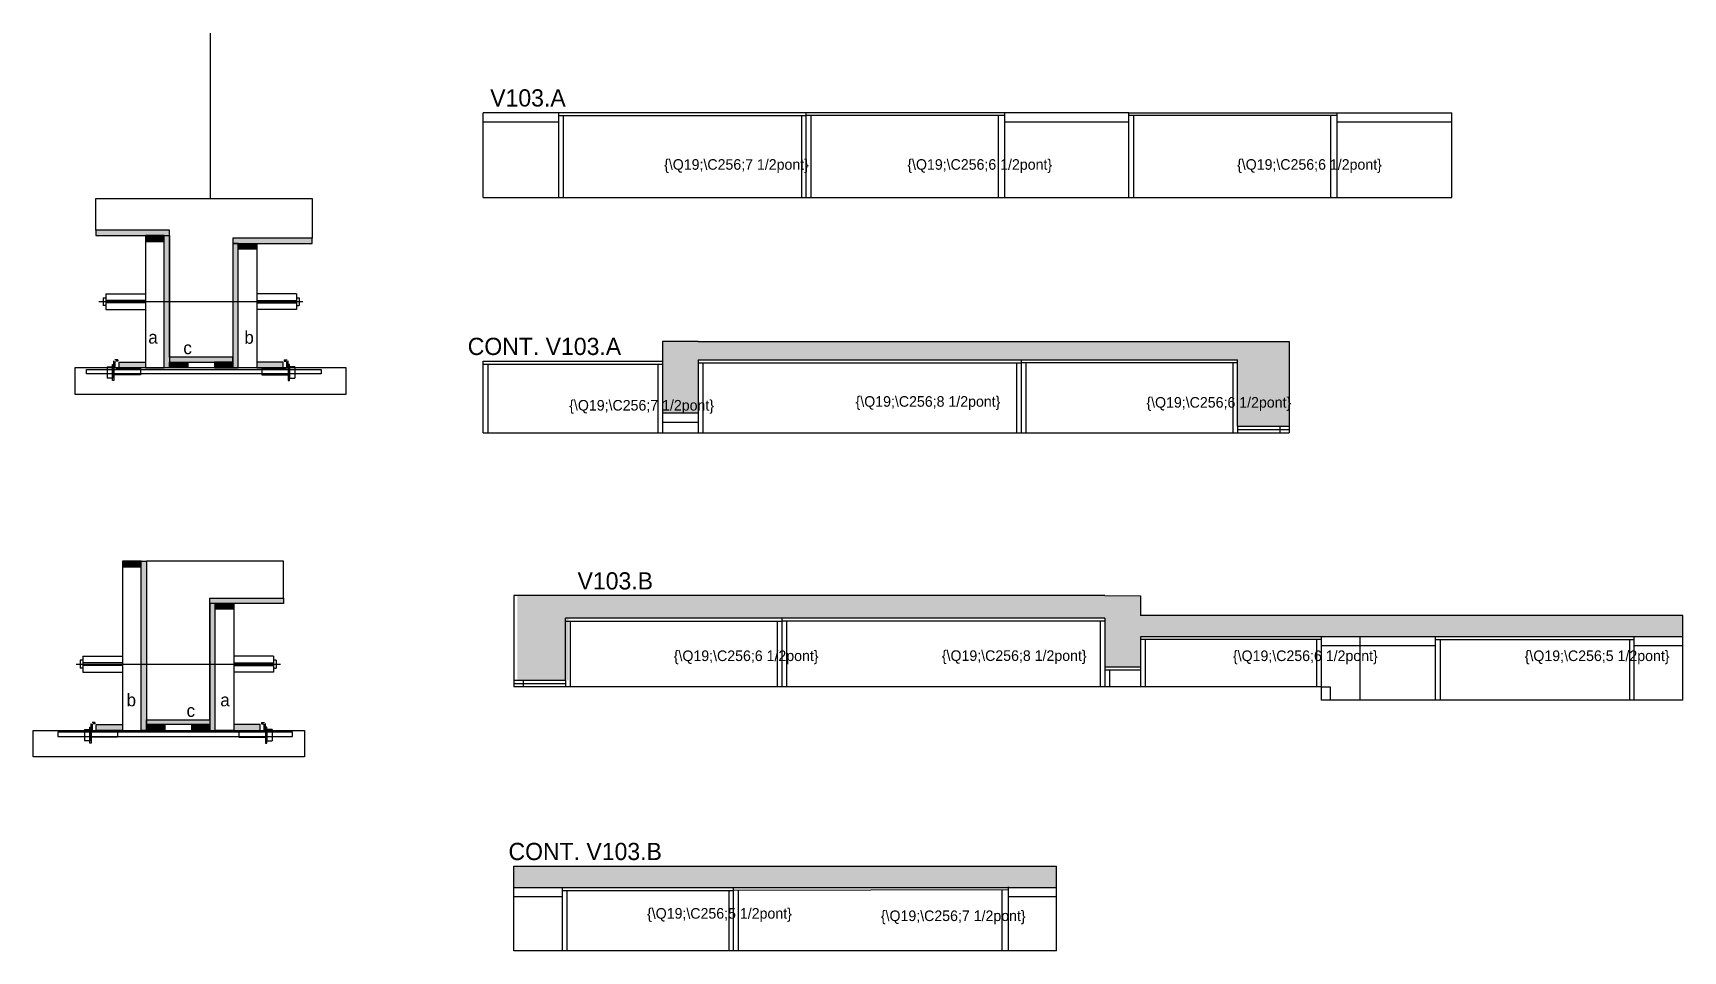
# Model space of a CAD drawing. Header units: metres. Extents: x 135 to 1382, y 15079 to 15773.
import ezdxf

# ---------------------------------------------------------------- set-up
doc = ezdxf.new("R2010")
doc.units = ezdxf.units.M
for name, color, linetype in [('barrote', 7, 'Continuous'), ('CONCRETO', 7, 'Continuous'), ('COTA', 7, 'Continuous'), ('detalhes', 7, 'Continuous'), ('Hachura', 7, 'Continuous'), ('Madeira', 7, 'Continuous'), ('Painéis', 7, 'Continuous'), ('presilha', 7, 'Continuous'), ('SARR_2.2x7', 7, 'Continuous'), ('SARR_3.5x7', 7, 'Continuous'), ('SARR_EDITAR', 7, 'Continuous'), ('SCO-___-LAJ', 7, 'Continuous'), ('TENSOR', 7, 'Continuous'), ('texto', 7, 'Continuous'), ('Texto Seção', 7, 'Continuous')]:
    doc.layers.add(name, color=color, linetype=linetype)

msp = doc.modelspace()

# ---------------------------------------------------------------- hatches: boundary and pattern name
at = {"layer": 'COTA'}
h = msp.add_hatch(color=7, dxfattribs=at)
h.dxf.hatch_style = 1
h.paths.add_polyline_path([(610.4, 15539.8), (610.4, 15485.8), (610.4, 15485.8), (637.4, 15485.8), (637.4, 15485.8), (637.4, 15525.8), (637.4, 15525.8), (1044.9, 15525.8), (1044.9, 15525.8), (1044.9, 15475.8), (1044.9, 15475.8), (1083.9, 15475.8), (1083.9, 15475.8), (1083.9, 15539.8), (1083.9, 15539.8), (637.4, 15539.8), (637.4, 15539.8), (610.4, 15539.8)])
h = msp.add_hatch(color=7, dxfattribs=at)
h.dxf.hatch_style = 1
h.paths.add_polyline_path([(539.6, 15330.6), (944.6, 15330.6), (944.6, 15330.6), (944.6, 15293.6), (944.6, 15293.6), (971.6, 15293.6), (971.6, 15293.6), (971.6, 15316.6), (971.6, 15316.6), (1381.6, 15316.6), (1381.6, 15316.6), (1381.6, 15332.6), (1381.6, 15332.6), (971.6, 15332.6), (971.6, 15332.6), (971.6, 15347.6), (971.6, 15347.6), (944.6, 15347.7), (944.6, 15347.7), (500.6, 15347.7), (500.6, 15347.7), (500.6, 15283.6), (500.6, 15283.6), (539.6, 15283.6), (539.6, 15283.6), (539.6, 15330.6)])
h = msp.add_hatch(color=7, dxfattribs=at)
h.dxf.hatch_style = 1
h.paths.add_polyline_path([(498.1, 15143.1), (908.1, 15143.1), (908.1, 15127.1), (498.1, 15127.1), (498.1, 15143.1)])
at = {"layer": 'Hachura'}
h = msp.add_hatch(color=7, dxfattribs=at)
h.dxf.hatch_style = 1
h.paths.add_polyline_path([(237.7, 15619.8), (237.7, 15623.8), (237.7, 15623.8), (182.1, 15623.8), (182.1, 15623.8), (182.1, 15619.8), (182.1, 15619.8), (237.7, 15619.8)])
h = msp.add_hatch(color=7, dxfattribs=at)
h.dxf.hatch_style = 1
h.paths.add_polyline_path([(233.7, 15615.4), (233.7, 15619.8), (233.7, 15619.8), (219.7, 15619.8), (219.7, 15619.8), (219.7, 15615.4), (219.7, 15615.4), (233.7, 15615.4)])
h = msp.add_hatch(color=7, dxfattribs=at)
h.dxf.hatch_style = 1
h.paths.add_polyline_path([(233.7, 15619.8), (237.7, 15619.8), (237.7, 15619.8), (237.7, 15519.8), (237.7, 15519.8), (233.7, 15519.8), (233.7, 15519.8), (233.7, 15619.8)])
h = msp.add_hatch(color=7, dxfattribs=at)
h.dxf.hatch_style = 1
h.paths.add_polyline_path([(345.7, 15613.8), (345.7, 15617.8), (345.7, 15617.8), (285.7, 15617.8), (285.7, 15617.8), (285.7, 15613.8), (285.7, 15613.8), (345.7, 15613.8)])
h = msp.add_hatch(color=7, dxfattribs=at)
h.dxf.hatch_style = 1
h.paths.add_polyline_path([(289.7, 15613.8), (285.7, 15613.8), (285.7, 15613.8), (285.7, 15519.8), (285.7, 15519.8), (289.7, 15519.8), (289.7, 15519.8), (289.7, 15613.8)])
h = msp.add_hatch(color=7, dxfattribs=at)
h.dxf.hatch_style = 1
h.paths.add_polyline_path([(289.7, 15609.4), (289.7, 15613.8), (289.7, 15613.8), (303.7, 15613.8), (303.7, 15613.8), (303.7, 15609.4), (303.7, 15609.4), (289.7, 15609.4)])
h = msp.add_hatch(color=7, dxfattribs=at)
h.dxf.hatch_style = 1
h.paths.add_polyline_path([(285.7, 15524.2), (285.7, 15527.8), (285.7, 15527.8), (237.7, 15527.8), (237.7, 15527.8), (237.7, 15524.2), (237.7, 15524.2), (285.7, 15524.2)])
h = msp.add_hatch(color=7, dxfattribs=at)
h.dxf.hatch_style = 1
h.paths.add_polyline_path([(199.7, 15519.8), (199.7, 15524.2), (199.7, 15524.2), (219.7, 15524.2), (219.7, 15524.2), (219.7, 15519.8), (219.7, 15519.8), (199.7, 15519.8)])
h = msp.add_hatch(color=7, dxfattribs=at)
h.dxf.hatch_style = 1
h.paths.add_polyline_path([(237.7, 15519.8), (237.7, 15524.2), (237.7, 15524.2), (251.7, 15524.2), (251.7, 15524.2), (251.7, 15519.8), (251.7, 15519.8), (237.7, 15519.8)])
h = msp.add_hatch(color=7, dxfattribs=at)
h.dxf.hatch_style = 1
h.paths.add_polyline_path([(285.7, 15519.8), (285.7, 15524.2), (285.7, 15524.2), (271.7, 15524.2), (271.7, 15524.2), (271.7, 15519.8), (271.7, 15519.8), (285.7, 15519.8)])
h = msp.add_hatch(color=7, dxfattribs=at)
h.dxf.hatch_style = 1
h.paths.add_polyline_path([(323.7, 15519.8), (323.7, 15524.2), (323.7, 15524.2), (303.7, 15524.2), (303.7, 15524.2), (303.7, 15519.8), (303.7, 15519.8), (323.7, 15519.8)])
h = msp.add_hatch(color=7, dxfattribs=at)
h.dxf.hatch_style = 1
h.paths.add_polyline_path([(216.4, 15369.4), (216.4, 15373.8), (216.4, 15373.8), (202.4, 15373.8), (202.4, 15373.8), (202.4, 15369.4), (202.4, 15369.4), (216.4, 15369.4)])
h = msp.add_hatch(color=7, dxfattribs=at)
h.dxf.hatch_style = 1
h.paths.add_polyline_path([(216.4, 15373.8), (220.4, 15373.8), (220.4, 15373.8), (220.4, 15245.8), (220.4, 15245.8), (216.4, 15245.8), (216.4, 15245.8), (216.4, 15373.8)])
h = msp.add_hatch(color=7, dxfattribs=at)
h.dxf.hatch_style = 1
h.paths.add_polyline_path([(272.4, 15345.8), (268.4, 15345.8), (268.4, 15345.8), (268.4, 15245.8), (268.4, 15245.8), (272.4, 15245.8), (272.4, 15245.8), (272.4, 15345.8)])
h = msp.add_hatch(color=7, dxfattribs=at)
h.dxf.hatch_style = 1
h.paths.add_polyline_path([(268.4, 15341.8), (268.4, 15345.8), (268.4, 15345.8), (324, 15345.8), (324, 15345.8), (324, 15341.8), (324, 15341.8), (268.4, 15341.8)])
h = msp.add_hatch(color=7, dxfattribs=at)
h.dxf.hatch_style = 1
h.paths.add_polyline_path([(272.4, 15337.4), (272.4, 15341.8), (272.4, 15341.8), (286.4, 15341.8), (286.4, 15341.8), (286.4, 15337.4), (286.4, 15337.4), (272.4, 15337.4)])
h = msp.add_hatch(color=7, dxfattribs=at)
h.dxf.hatch_style = 1
h.paths.add_polyline_path([(220.4, 15250.2), (220.4, 15253.8), (220.4, 15253.8), (268.4, 15253.8), (268.4, 15253.8), (268.4, 15250.2), (268.4, 15250.2), (220.4, 15250.2)])
h = msp.add_hatch(color=7, dxfattribs=at)
h.dxf.hatch_style = 1
h.paths.add_polyline_path([(182.4, 15245.8), (182.4, 15250.2), (182.4, 15250.2), (202.4, 15250.2), (202.4, 15250.2), (202.4, 15245.8), (202.4, 15245.8), (182.4, 15245.8)])
h = msp.add_hatch(color=7, dxfattribs=at)
h.dxf.hatch_style = 1
h.paths.add_polyline_path([(220.4, 15245.8), (220.4, 15250.2), (220.4, 15250.2), (234.4, 15250.2), (234.4, 15250.2), (234.4, 15245.8), (234.4, 15245.8), (220.4, 15245.8)])
h = msp.add_hatch(color=7, dxfattribs=at)
h.dxf.hatch_style = 1
h.paths.add_polyline_path([(268.4, 15245.8), (268.4, 15250.2), (268.4, 15250.2), (254.4, 15250.2), (254.4, 15250.2), (254.4, 15245.8), (254.4, 15245.8), (268.4, 15245.8)])
h = msp.add_hatch(color=7, dxfattribs=at)
h.dxf.hatch_style = 1
h.paths.add_polyline_path([(306.4, 15245.8), (306.4, 15250.2), (306.4, 15250.2), (286.4, 15250.2), (286.4, 15250.2), (286.4, 15245.8), (286.4, 15245.8), (306.4, 15245.8)])

# ---------------------------------------------------------------- linework, layer by layer
at = {"color": 7, "lineweight": 25}
for p, q in [((189.7, 15575.8), (189.7, 15563.8)), ((189.7, 15575.8), (219.7, 15575.8)), ((333.7, 15575.8), (303.7, 15575.8)), ((333.7, 15575.8), (333.7, 15563.8)), ((187.7, 15572.8), (187.7, 15566.8)), ((187.7, 15572.8), (189.7, 15572.8)), ((189.7, 15566.8), (187.7, 15566.8)), ((219.7, 15570.8), (189.7, 15570.8)), ((219.7, 15568.8), (189.7, 15568.8)), ((189.7, 15563.8), (219.7, 15563.8)), ((303.7, 15570.8), (333.7, 15570.8)), ((303.7, 15568.8), (333.7, 15568.8)), ((333.7, 15563.8), (303.7, 15563.8)), ((333.7, 15572.8), (335.7, 15572.8)), ((333.7, 15566.8), (335.7, 15566.8)), ((335.7, 15572.8), (335.7, 15566.8)), ((172.4, 15301.8), (172.4, 15289.8)), ((172.4, 15301.8), (202.4, 15301.8)), ((316.4, 15301.8), (286.4, 15301.8)), ((316.4, 15301.8), (316.4, 15289.8)), ((170.4, 15298.8), (170.4, 15292.8)), ((172.4, 15298.8), (170.4, 15298.8)), ((172.4, 15292.8), (170.4, 15292.8)), ((202.4, 15296.8), (172.4, 15296.8)), ((202.4, 15294.8), (172.4, 15294.8)), ((172.4, 15289.8), (202.4, 15289.8)), ((286.4, 15296.8), (316.4, 15296.8)), ((286.4, 15294.8), (316.4, 15294.8)), ((316.4, 15289.8), (286.4, 15289.8)), ((318.4, 15298.8), (316.4, 15298.8)), ((316.4, 15292.8), (318.4, 15292.8)), ((318.4, 15298.8), (318.4, 15292.8))]:
    msp.add_line(p, q, dxfattribs=at)
at = {"layer": 'barrote', "color": 7, "lineweight": 25}
for points in [[(166.2, 15499.8), (371.4, 15499.8), (371.4, 15519.8), (166.2, 15519.8)], [(339.8, 15225.8), (134.7, 15225.8), (134.7, 15245.8), (339.8, 15245.8)]]:
    msp.add_lwpolyline(points, close=True, dxfattribs=at)
at = {"layer": 'CONCRETO', "color": 7, "lineweight": 25}
for points in [[(182.1, 15623.8), (182.1, 15647.8), (345.7, 15647.8), (345.7, 15617.8), (285.7, 15617.8), (285.7, 15527.8), (237.7, 15527.8), (237.7, 15623.8)], [(324, 15345.8), (324, 15373.8), (220.4, 15373.8), (220.4, 15345.8), (220.4, 15345.8), (220.4, 15253.8), (268.4, 15253.8), (268.4, 15345.8)]]:
    msp.add_lwpolyline(points, close=True, dxfattribs=at)
at = {"layer": 'COTA', "color": 7, "lineweight": 25}
for p, q in [((637.4, 15539.8), (610.4, 15539.8)), ((610.4, 15539.8), (610.4, 15524.8)), ((637.4, 15539.8), (1083.9, 15539.8)), ((1083.9, 15539.8), (1083.9, 15475.8)), ((474.9, 15524.8), (474.9, 15524.8)), ((498.1, 15347.7), (498.1, 15283.6)), ((944.6, 15347.7), (498.1, 15347.7)), ((944.6, 15347.7), (971.6, 15347.6)), ((971.6, 15347.6), (971.6, 15332.6)), ((1381.6, 15332.6), (971.6, 15332.6)), ((1381.6, 15316.6), (1381.6, 15332.6)), ((498.1, 15127.1), (498.1, 15143.1)), ((498.1, 15143.1), (908.1, 15143.1)), ((908.1, 15127.1), (908.1, 15143.1))]:
    msp.add_line(p, q, dxfattribs=at)
at = {"layer": 'Defpoints', "color": 7, "lineweight": 25}
msp.add_line((268.9, 15647.8), (268.9, 15772.8), dxfattribs=at)
at = {"layer": 'Madeira', "color": 7, "lineweight": 25}
for points in [[(233.7, 15615.4), (233.7, 15619.8), (219.7, 15619.8), (219.7, 15615.4)], [(233.7, 15619.8), (219.7, 15619.8), (219.7, 15519.8), (233.7, 15519.8)], [(289.7, 15609.4), (289.7, 15613.8), (303.7, 15613.8), (303.7, 15609.4)], [(289.7, 15613.8), (303.7, 15613.8), (303.7, 15519.8), (289.7, 15519.8)], [(199.7, 15519.8), (199.7, 15524.2), (219.7, 15524.2), (219.7, 15519.8)], [(237.7, 15519.8), (237.7, 15524.2), (251.7, 15524.2), (251.7, 15519.8)], [(285.7, 15519.8), (285.7, 15524.2), (271.7, 15524.2), (271.7, 15519.8)], [(323.7, 15519.8), (323.7, 15524.2), (303.7, 15524.2), (303.7, 15519.8)], [(216.4, 15369.4), (216.4, 15373.8), (202.4, 15373.8), (202.4, 15369.4)], [(216.4, 15373.8), (202.4, 15373.8), (202.4, 15245.8), (216.4, 15245.8)], [(272.4, 15337.4), (272.4, 15341.8), (286.4, 15341.8), (286.4, 15337.4)], [(272.4, 15341.8), (286.4, 15341.8), (286.4, 15245.8), (272.4, 15245.8)], [(182.4, 15245.8), (182.4, 15250.2), (202.4, 15250.2), (202.4, 15245.8)], [(220.4, 15245.8), (220.4, 15250.2), (234.4, 15250.2), (234.4, 15245.8)], [(268.4, 15245.8), (268.4, 15250.2), (254.4, 15250.2), (254.4, 15245.8)], [(306.4, 15245.8), (306.4, 15250.2), (286.4, 15250.2), (286.4, 15245.8)]]:
    msp.add_lwpolyline(points, close=True, dxfattribs=at)
at = {"layer": 'Painéis', "color": 7, "lineweight": 25}
for p, q in [((474.9, 15648.6), (474.9, 15712.6)), ((962.9, 15712.6), (474.9, 15712.6)), ((531.9, 15712.6), (531.9, 15712.6)), ((718.9, 15648.6), (718.9, 15712.6)), ((962.9, 15648.6), (962.9, 15712.6)), ((962.9, 15648.6), (962.9, 15712.6)), ((962.9, 15712.6), (1206.9, 15712.6)), ((1206.9, 15648.6), (1206.9, 15712.6)), ((474.9, 15648.6), (962.9, 15648.6)), ((962.9, 15648.6), (1206.9, 15648.6)), ((637.4, 15525.8), (637.4, 15470.8)), ((637.4, 15525.8), (1044.9, 15525.8)), ((881.4, 15525.8), (881.4, 15470.8)), ((1044.9, 15475.8), (1044.9, 15525.8)), ((474.9, 15524.8), (610.4, 15524.8)), ((474.9, 15470.8), (474.9, 15524.8)), ((610.4, 15524.8), (610.4, 15485.8)), ((610.4, 15485.8), (637.4, 15485.8)), ((1044.9, 15475.8), (1083.9, 15475.8)), ((1083.9, 15475.8), (1083.9, 15470.8)), ((474.9, 15470.8), (637.4, 15470.8)), ((637.4, 15470.8), (1083.9, 15470.8)), ((944.6, 15330.6), (537.1, 15330.6)), ((537.1, 15283.6), (537.1, 15330.6)), ((700.6, 15330.6), (700.6, 15278.7)), ((944.6, 15330.6), (944.6, 15278.7)), ((1381.6, 15316.6), (971.6, 15316.6)), ((971.6, 15316.6), (971.6, 15293.6)), ((1137.6, 15268.6), (1137.6, 15316.6)), ((1381.6, 15268.6), (1381.6, 15316.6)), ((971.6, 15293.6), (944.6, 15293.6)), ((498.1, 15283.6), (498.1, 15278.6)), ((537.1, 15283.6), (498.1, 15283.6)), ((944.6, 15278.7), (498.1, 15278.6)), ((1108.1, 15278.7), (944.6, 15278.7)), ((1108.1, 15278.7), (1108.1, 15268.6)), ((1381.6, 15268.6), (1108.1, 15268.6)), ((871.6, 15143.1), (871.6, 15143.1)), ((498.1, 15079.1), (498.1, 15127.1)), ((498.1, 15127.1), (908.1, 15127.1)), ((664.1, 15079.1), (664.1, 15127.1)), ((908.1, 15079.1), (908.1, 15127.1)), ((908.1, 15079.1), (498.1, 15079.1))]:
    msp.add_line(p, q, dxfattribs=at)
for points in [[(237.7, 15619.8), (237.7, 15623.8), (182.1, 15623.8), (182.1, 15619.8)], [(233.7, 15619.8), (237.7, 15619.8), (237.7, 15519.8), (233.7, 15519.8)], [(345.7, 15613.8), (345.7, 15617.8), (285.7, 15617.8), (285.7, 15613.8)], [(289.7, 15613.8), (285.7, 15613.8), (285.7, 15519.8), (289.7, 15519.8)], [(285.7, 15524.2), (285.7, 15527.8), (237.7, 15527.8), (237.7, 15524.2)], [(216.4, 15373.8), (220.4, 15373.8), (220.4, 15245.8), (216.4, 15245.8)], [(268.4, 15341.8), (268.4, 15345.8), (324, 15345.8), (324, 15341.8)], [(272.4, 15341.8), (268.4, 15341.8), (268.4, 15245.8), (272.4, 15245.8)], [(220.4, 15250.2), (220.4, 15253.8), (268.4, 15253.8), (268.4, 15250.2)]]:
    msp.add_lwpolyline(points, close=True, dxfattribs=at)
at = {"layer": 'presilha', "color": 7, "lineweight": 25}
for p, q in [((195.8, 15519), (195.8, 15525.1)), ((198.8, 15525.9), (196.6, 15525.9)), ((198.8, 15524.9), (197.2, 15524.9)), ((198.8, 15525.9), (198.8, 15524.9)), ((324.5, 15525.9), (324.5, 15524.9)), ((324.5, 15525.9), (326.8, 15525.9)), ((324.5, 15524.9), (326.2, 15524.9)), ((327.5, 15519), (327.5, 15525.1)), ((190.8, 15520.5), (194.8, 15520.5)), ((190.8, 15520.5), (190.8, 15511.9)), ((194.8, 15522.2), (195.8, 15522.2)), ((194.8, 15510.2), (194.8, 15522.2)), ((194.8, 15520.5), (194.8, 15511.9)), ((195.8, 15522.2), (195.8, 15510.2)), ((215.8, 15514.6), (195.8, 15514.6)), ((196.8, 15519.6), (196.8, 15524.5)), ((215.8, 15519.2), (197.2, 15519.2)), ((215.8, 15519.2), (215.8, 15514.6)), ((307.5, 15519.2), (307.5, 15514.6)), ((307.5, 15519.2), (326.2, 15519.2)), ((307.5, 15514.6), (327.5, 15514.6)), ((326.5, 15519.6), (326.5, 15524.5)), ((328.5, 15522.2), (327.5, 15522.2)), ((327.5, 15522.2), (327.5, 15510.2)), ((328.5, 15510.2), (328.5, 15522.2)), ((332.5, 15520.5), (328.5, 15520.5)), ((328.5, 15520.5), (328.5, 15511.9)), ((332.5, 15520.5), (332.5, 15511.9)), ((194.8, 15511.9), (190.8, 15511.9)), ((195.8, 15510.2), (194.8, 15510.2)), ((327.5, 15510.2), (328.5, 15510.2)), ((328.5, 15511.9), (332.5, 15511.9)), ((178.5, 15244.9), (178.5, 15251.1)), ((181.5, 15251.8), (179.3, 15251.8)), ((181.5, 15250.8), (179.9, 15250.8)), ((181.5, 15251.8), (181.5, 15250.8)), ((307.3, 15251.8), (307.3, 15250.8)), ((307.3, 15251.8), (309.5, 15251.8)), ((307.3, 15250.8), (308.9, 15250.8)), ((310.3, 15244.9), (310.3, 15251.1)), ((173.5, 15246.5), (177.5, 15246.5)), ((173.5, 15246.5), (173.5, 15237.8)), ((177.5, 15248.2), (178.5, 15248.2)), ((177.5, 15236.2), (177.5, 15248.2)), ((177.5, 15246.5), (177.5, 15237.8)), ((178.5, 15248.2), (178.5, 15236.2)), ((198.5, 15240.6), (178.5, 15240.6)), ((179.5, 15245.5), (179.5, 15250.5)), ((198.5, 15245.2), (179.9, 15245.2)), ((198.5, 15245.2), (198.5, 15240.6)), ((290.3, 15245.2), (290.3, 15240.6)), ((290.3, 15245.2), (308.9, 15245.2)), ((290.3, 15240.6), (310.3, 15240.6)), ((309.3, 15245.5), (309.3, 15250.5)), ((311.3, 15248.2), (310.3, 15248.2)), ((310.3, 15248.2), (310.3, 15236.2)), ((311.3, 15236.2), (311.3, 15248.2)), ((315.3, 15246.5), (311.3, 15246.5)), ((311.3, 15246.5), (311.3, 15237.8)), ((315.3, 15246.5), (315.3, 15237.8)), ((177.5, 15237.8), (173.5, 15237.8)), ((178.5, 15236.2), (177.5, 15236.2)), ((310.3, 15236.2), (311.3, 15236.2)), ((311.3, 15237.8), (315.3, 15237.8))]:
    msp.add_line(p, q, dxfattribs=at)
at = {"layer": 'SARR_2.2x7', "color": 7, "lineweight": 25}
for p, q in [((474.9, 15705.6), (531.9, 15705.6)), ((531.9, 15710.4), (718.9, 15710.4)), ((868.9, 15710.4), (718.9, 15710.4)), ((868.9, 15705.6), (962.9, 15705.6)), ((1119.9, 15710.4), (962.9, 15710.4)), ((1119.9, 15705.6), (1206.9, 15705.6)), ((474.9, 15522.6), (610.4, 15522.6)), ((637.4, 15523.6), (881.4, 15523.6)), ((1044.9, 15523.6), (881.4, 15523.6)), ((1044.9, 15523.6), (881.4, 15523.6)), ((610.4, 15478.8), (637.4, 15478.8)), ((1076.9, 15475.8), (1076.9, 15470.8)), ((537.1, 15328.4), (700.6, 15328.4)), ((944.6, 15328.4), (700.6, 15328.4)), ((1108.1, 15314.4), (971.6, 15314.4)), ((1194.6, 15314.4), (1344.6, 15314.4)), ((1194.6, 15309.6), (1108.1, 15309.6)), ((1381.6, 15309.6), (1344.6, 15309.6)), ((971.6, 15291.4), (944.6, 15291.4)), ((505.1, 15283.6), (505.1, 15278.6)), ((1108.1, 15278.7), (1115.1, 15278.7)), ((1115.1, 15278.7), (1115.1, 15268.6)), ((534.6, 15120.1), (498.1, 15120.1)), ((534.6, 15124.9), (664.1, 15124.9)), ((871.6, 15125.3), (664.1, 15124.9)), ((908.1, 15120.1), (871.6, 15120.1))]:
    msp.add_line(p, q, dxfattribs=at)
at = {"layer": 'SARR_3.5x7', "color": 7, "lineweight": 25}
for p, q in [((531.9, 15712.6), (531.9, 15648.6)), ((868.9, 15712.6), (868.9, 15648.6)), ((1119.9, 15712.6), (1119.9, 15648.6)), ((535.4, 15710.4), (535.4, 15648.6)), ((715.4, 15710.4), (715.4, 15648.6)), ((722.4, 15710.4), (722.4, 15648.6)), ((864.4, 15648.6), (864.4, 15710.4)), ((966.4, 15710.4), (966.4, 15648.6)), ((1115.4, 15648.6), (1115.4, 15710.4)), ((478.4, 15522.6), (478.4, 15470.8)), ((606.9, 15522.6), (606.9, 15470.8)), ((610.4, 15522.6), (610.4, 15470.8)), ((640.9, 15523.6), (640.9, 15470.8)), ((877.9, 15523.6), (877.9, 15470.8)), ((884.9, 15523.6), (884.9, 15470.8)), ((1041.4, 15523.6), (1041.4, 15470.8)), ((540.6, 15328.4), (540.6, 15278.6)), ((697.1, 15328.4), (697.1, 15278.6)), ((704.1, 15328.4), (704.1, 15278.6)), ((941.1, 15328.4), (941.1, 15278.6)), ((971.6, 15314.4), (971.6, 15278.7)), ((975.1, 15314.4), (975.1, 15278.7)), ((1104.6, 15314.4), (1104.6, 15278.7)), ((1108.1, 15316.6), (1108.1, 15278.7)), ((1194.6, 15268.6), (1194.6, 15316.6)), ((1198.1, 15314.4), (1198.1, 15268.6)), ((1341.1, 15314.4), (1341.1, 15268.6)), ((1344.6, 15268.6), (1344.6, 15316.6)), ((948.1, 15291.4), (948.1, 15278.7)), ((534.6, 15127.1), (534.6, 15079.1)), ((871.6, 15127.5), (871.6, 15079.5)), ((538.1, 15124.9), (538.1, 15079.1)), ((660.6, 15124.9), (660.6, 15079.1)), ((667.6, 15124.9), (667.6, 15079.1)), ((867.1, 15079.5), (867.1, 15125.3))]:
    msp.add_line(p, q, dxfattribs=at)
at = {"layer": 'SARR_EDITAR', "color": 7, "lineweight": 25}
for p, q in [((1044.9, 15475.8), (1044.9, 15470.8)), ((1044.9, 15473.3), (1083.9, 15473.3)), ((537.1, 15281.1), (498.1, 15281.1)), ((537.1, 15283.6), (537.1, 15278.6))]:
    msp.add_line(p, q, dxfattribs=at)
at = {"layer": 'SCO-___-LAJ', "color": 7, "lineweight": 25}
for points in [[(175.2, 15518.5), (352.5, 15518.5), (352.5, 15515.3), (175.2, 15515.3)], [(330.8, 15244.5), (153.5, 15244.5), (153.5, 15241.3), (330.8, 15241.3)]]:
    msp.add_lwpolyline(points, close=True, dxfattribs=at)
at = {"layer": 'TENSOR', "color": 7, "lineweight": 25}
for p, q in [((338.7, 15569.8), (184.4, 15569.8)), ((167.4, 15295.8), (321.7, 15295.8))]:
    msp.add_line(p, q, dxfattribs=at)

# ---------------------------------------------------------------- texts
at = {"layer": 'detalhes', "color": 7, "lineweight": 25}
for s, p in [('a', (221.8, 15538.1)), ('c', (248.3, 15530.1)), ('b', (294.4, 15538)), ('b', (205.4, 15264)), ('c', (250.7, 15256)), ('a', (276.2, 15264))]:
    msp.add_text(s, height=9.6, dxfattribs=at).set_placement(p)
at = {"layer": 'texto', "color": 7, "lineweight": 25}
for s, p in [('{\\Q19;\\C256;7 1/2pont}', (611.6, 15669.5)), ('{\\Q19;\\C256;6 1/2pont}', (795.4, 15669.5)), ('{\\Q19;\\C256;6 1/2pont}', (1044.6, 15669.5)), ('{\\Q19;\\C256;7 1/2pont}', (539.9, 15487.5)), ('{\\Q19;\\C256;8 1/2pont}', (756.3, 15490.4)), ('{\\Q19;\\C256;6 1/2pont}', (976.1, 15489.7)), ('{\\Q19;\\C256;6 1/2pont}', (618.9, 15298.2)), ('{\\Q19;\\C256;8 1/2pont}', (821.5, 15298.3)), ('{\\Q19;\\C256;6 1/2pont}', (1041.5, 15298.2)), ('{\\Q19;\\C256;5 1/2pont}', (1262, 15298.2)), ('{\\Q19;\\C256;5 1/2pont}', (598.7, 15103.5)), ('{\\Q19;\\C256;7 1/2pont}', (775.4, 15101.7))]:
    msp.add_text(s, height=8, dxfattribs=at).set_placement(p)
at = {"layer": 'Texto Seção', "color": 7, "lineweight": 25}
for s, p in [('V103.A', (480.2, 15717.3)), ('CONT. V103.A', (463.2, 15529.5)), ('V103.B', (546.2, 15352.3)), ('CONT. V103.B', (494, 15147.8))]:
    msp.add_text(s, height=13, dxfattribs=at).set_placement(p)

doc.saveas('drawing.dxf')
